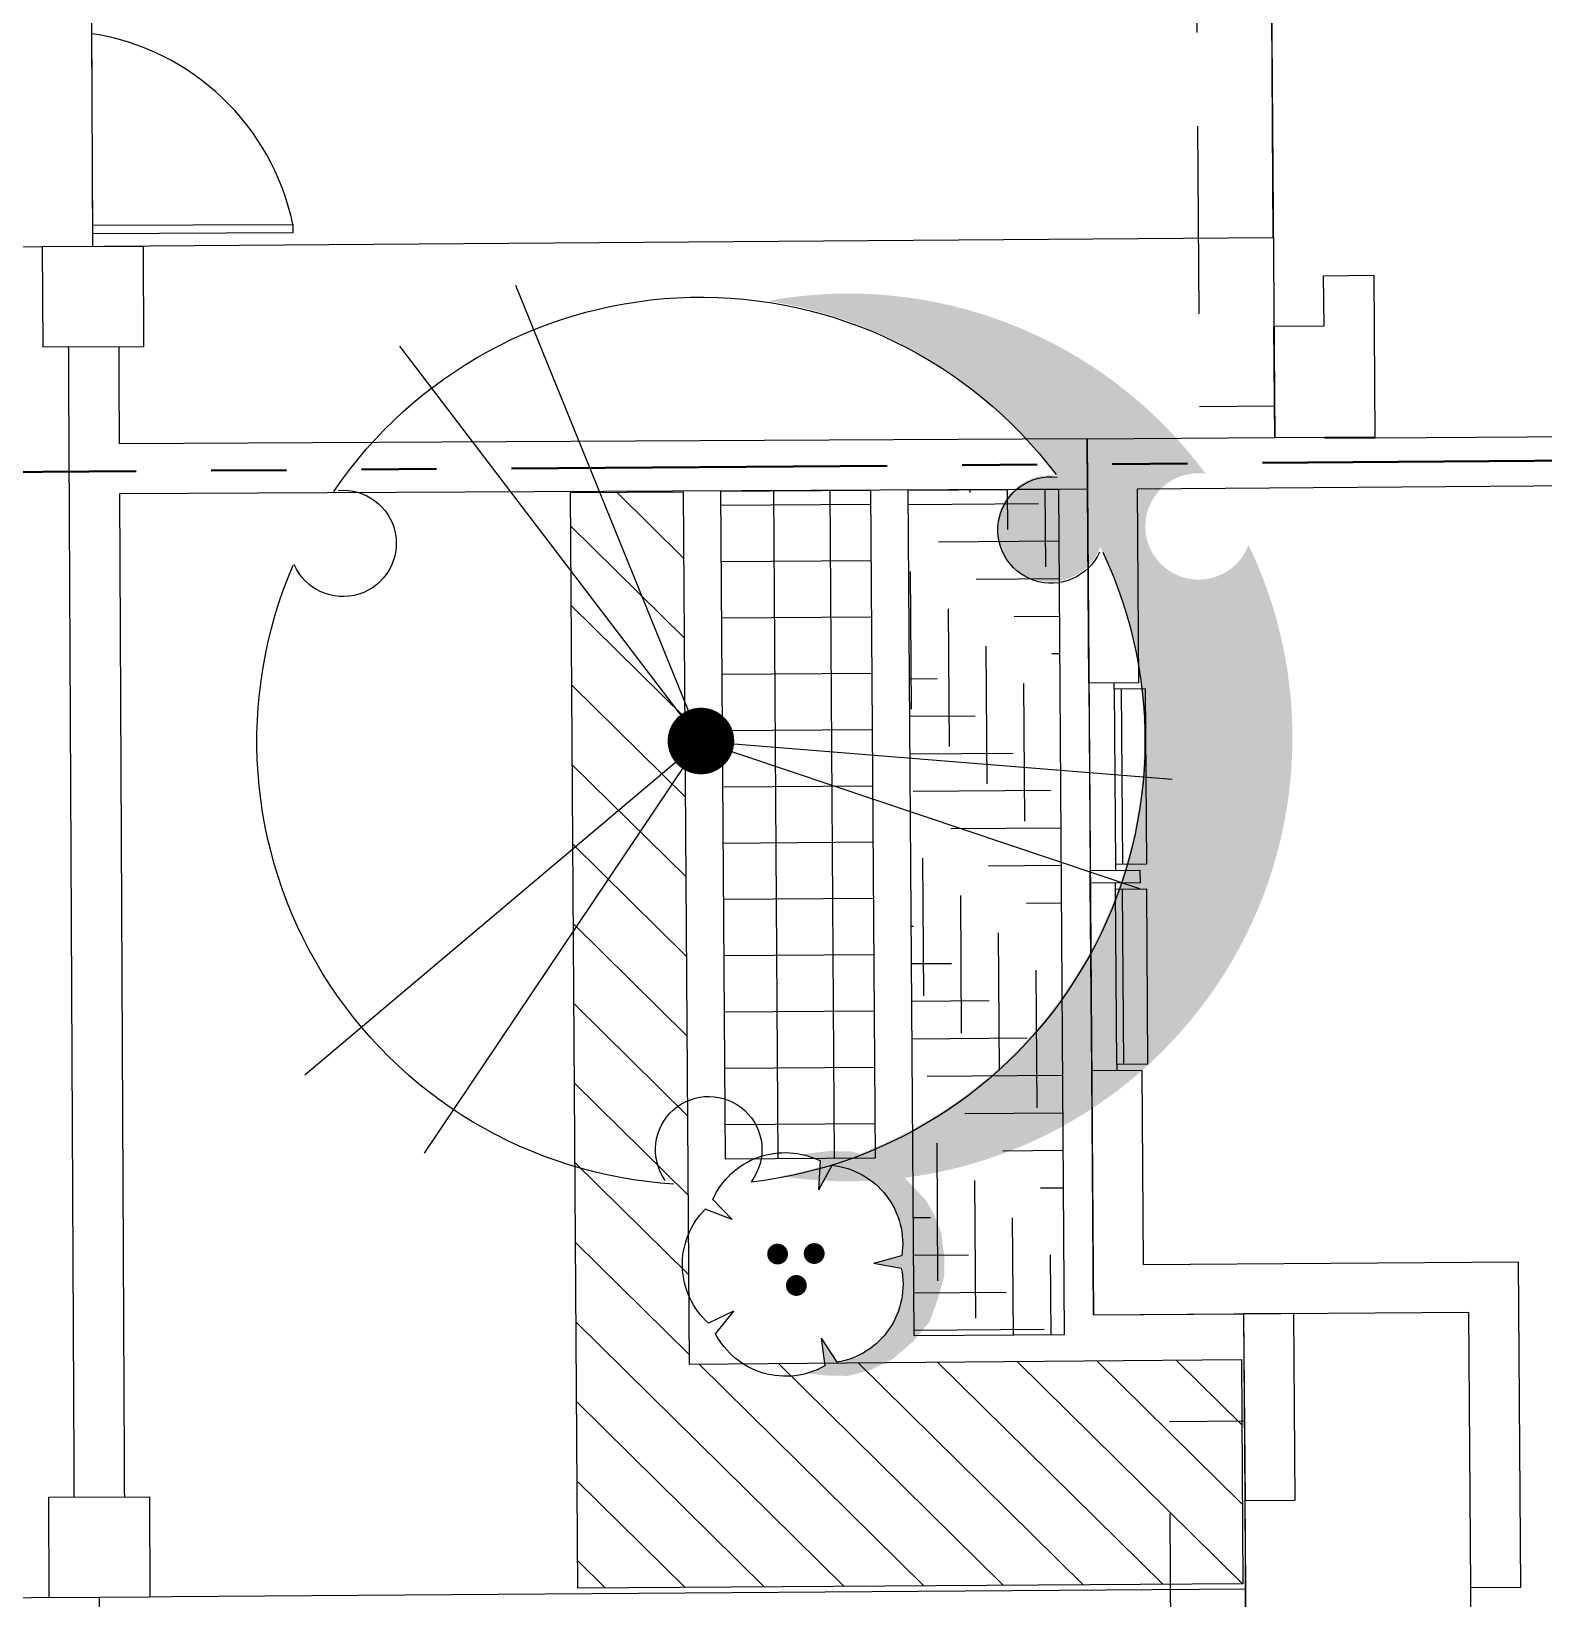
# Model space of a CAD drawing. Header units: feet. Extents: x 919634 to 928945, y 707022 to 708026.
# Drawn here: x 920118.09 to 920138.23, y 707455.09 to 707475.97 of the extents above; entities that cross this region are included whole.
import ezdxf

# ---------------------------------------------------------------- set-up
doc = ezdxf.new("R2010")
doc.units = ezdxf.units.FT
doc.header["$LTSCALE"] = 20
doc.header["$MEASUREMENT"] = 0
doc.linetypes.add('Site Plan$0$HIDDEN2', pattern=[0.1875, 0.125, -0.0625])
doc.linetypes.add('Site Plan$0$PHANTOM2', pattern=[1.25, 0.625, -0.125, 0.125, -0.125, 0.125, -0.125])
for name, color, linetype in [('-u-site-xref', 7, 'Continuous'), ('Site Plan$0$-u-site-bldg-slab', 6, 'Continuous'), ('Site Plan$0$-u-site-bldg_interior', 252, 'Continuous'), ('Site Plan$0$-u-site-fence', 4, 'Site Plan$0$FENCELINE1'), ('Site Plan$0$-u-site-wall', 4, 'Continuous'), ('Site Plan$0$SP-BLDG-ROOF ABOVE', 4, 'Site Plan$0$HIDDEN2'), ('x-RL TH7-LP Block$0$L-002', 253, 'Continuous'), ('x-RL TH7-LP Block$0$LK-SHRB-035M', 253, 'Continuous'), ('x-RL TH7-LP Block$0$LK-SHRB-TRNK', 253, 'Continuous'), ('x-RL TH7-LP Block$0$LK-TREE-013M', 253, 'Continuous'), ('x-RL TH7-LP Block$0$LK-TREE-035M', 253, 'Continuous'), ('x-RL TH7-LP Block$0$LK-TREE-050M', 253, 'Continuous'), ('x-RL TH7-LP Block$0$LK-TREE-TRNK', 253, 'Continuous'), ('x-RL TH7-LP Block$0$LP-PATT-GRND', 253, 'Continuous'), ('x-RL TH7-LP Block$0$LP-PATT-SHAR', 253, 'Continuous'), ('x-RL TH7-LP Block$0$LP-SHAR-BRDR-CONT', 253, 'Continuous'), ('x-RL TH7-LP Block$0$LP-SHRB', 253, 'Continuous'), ('x-RL TH7-LP Block$0$LP-TREE', 253, 'Continuous')]:
    doc.layers.add(name, color=color, linetype=linetype)
for name, color, linetype, lineweight in [('Site Plan$0$SP-LOT LINES', 252, 'Site Plan$0$PHANTOM2', 40), ('Site Plan$0$SP-SIDEWALK', 2, 'Continuous', 25), ('SP-BUILDING-FOOTPRINT', 1, 'Continuous', 25)]:
    doc.layers.add(name, color=color, linetype=linetype, lineweight=lineweight)
doc.layers.add('x-RL TH7-LP Block$0$LK-SHRB-SHAD', color=253, linetype='Continuous', plot=False)
doc.layers.add('x-RL TH7-LP Block$0$LK-TREE-SHAD', color=253, linetype='Continuous', plot=False)
doc.layers.get('-u-site-xref').off()
doc.linetypes.add('Site Plan$0$FENCELINE1', pattern='A,0.25,-0.1,[133,ltypeshp.shx,S=0.1,R=0,X=-0.1,Y=0],-0.1,1', length=1.45)

# ---------------------------------------------------------------- blocks, each defined once
blk = doc.blocks.new('Site Plan$0$_Details_TH7_wall')
at = {"layer": 'Site Plan$0$-u-site-fence'}
for p, q in [((-9.913004859930131, -107.4084969323532), (-9.932499398614263, -104.4085602725283)), ((-9.914087890788835, -107.2418337845136), (-9.931416367871217, -104.5752234204851)), ((-9.76682571426243, -128.4080224642468), (-9.786320252946561, -125.4080858044219))]:
    blk.add_line(p, q, dxfattribs=at)
blk.add_lwpolyline([(-7.25084930267024, -107.1099414638868), (-7.250104719595247, -107.2245223780162), (-9.914087890788835, -107.2418337845136), (-9.914832473863827, -107.1272528703843)], close=True, dxfattribs=at)
blk.add_arc((-10.42259871041247, -107.7794318359723), 3.241637188778276, 11.91898895340207, 81.28480749917904, dxfattribs=at)
at = {"layer": 'Site Plan$0$-u-site-wall'}
for p, q in [((-10.24633523146622, -107.4106630187016), (-10.12104927620385, -125.4107349505648)), ((-9.576349306269549, -107.4063092379365), (-9.55804380448535, -110.0362962071085)), ((3.332330980338156, -109.9458378488198, 1.984113628876105e-08), (-9.558043804718181, -110.036296207225, 1.984113628882971e-08)), ((3.338636452448554, -110.6158100971952, 1.984113628876101e-08), (-9.553380515659228, -110.7062799797859, 1.98411362888294e-08)), ((-9.553380515542813, -110.7062799799023), (-9.451065803645179, -125.4060333307134))]:
    blk.add_line(p, q, dxfattribs=at)
for points in [[(-10.574283153271157, -108.75282242068135), (-10.582990713883191, -107.41285071265881), (-9.243019005860658, -107.40414315204677), (-9.234311445248624, -108.74411486006932)], [(-10.456306106899621, -125.41243958472755), (-10.465013667511656, -124.072467876705), (-9.125041959489122, -124.06376031609297), (-9.116334398877088, -125.40373202411551)]]:
    blk.add_wipeout(points).dxf.layer = 'Site Plan$0$-u-site-wall'
for points in [[(-10.57428315327116, -108.7528224206814), (-10.58299071388319, -107.4128507126588), (-9.243019005860658, -107.4041431520468), (-9.234311445248624, -108.7441148600693)], [(-10.45630610689962, -125.4124395847275), (-10.46501366751166, -124.072467876705), (-9.125041959489122, -124.063760316093), (-9.116334398877088, -125.4037320241155)]]:
    blk.add_lwpolyline(points, close=True, dxfattribs=at)
blk = doc.blocks.new('Site Plan')
at = {"layer": 'Site Plan$0$-u-site-bldg-slab'}
blk.add_line((920137.2877977233, 707452.2362296112), (920137.2659000824, 707455.2361496923), dxfattribs=at)
at = {"layer": 'Site Plan$0$-u-site-bldg_interior'}
for p, q in [((920132.158978147, 707469.8659295765), (920132.1541120046, 707470.5325784833)), ((920135.3207713454, 707470.5451479384), (920140.9039559411, 707470.5859018812)), ((920132.825627054, 707469.870795719), (920176.4911304575, 707470.189528048)), ((920132.1778344489, 707467.2826650621), (920132.158978147, 707469.8659295765)), ((920132.8444833559, 707467.2875312045), (920132.825627054, 707469.870795719)), ((920132.8444833559, 707467.2875312045), (920132.1778344489, 707467.2826650621)), ((920132.1778344489, 707467.2826650621), (920132.1960824829, 707464.7827316611)), ((920132.5153316087, 707467.2017930383), (920132.514723341, 707467.2851241516)), ((920132.9284227369, 707467.204808359), (920132.5153316087, 707467.2017930383)), ((920132.5153316087, 707467.2017930383), (920132.5323631072, 707464.8685218641)), ((920132.607907793, 707467.2024687896), (920132.6249392915, 707464.8691976154)), ((920132.9284227369, 707467.204808359), (920132.9454542354, 707464.8715371848)), ((920132.9454542354, 707464.8715371848), (920132.5323631072, 707464.8685218641)), ((920132.5323631072, 707464.8685218641), (920132.532971375, 707464.7851907506)), ((920132.8627313899, 707464.7875978036), (920132.1960824829, 707464.7827316611)), ((920132.1972990185, 707464.6160694344), (920132.1960824829, 707464.7827316611)), ((920132.8639479255, 707464.6209355769), (920132.1972990185, 707464.6160694344)), ((920132.2155470527, 707462.1161360336), (920132.1972990185, 707464.6160694344)), ((920132.5347961785, 707464.5351974106), (920132.5341879106, 707464.618528524)), ((920132.8639479255, 707464.6209355769), (920132.8627313899, 707464.7875978036)), ((920132.9478873067, 707464.5382127312), (920132.5347961785, 707464.5351974106)), ((920132.551827677, 707462.2019262364), (920132.5347961785, 707464.5351974106)), ((920132.6444038613, 707462.2026019878), (920132.6273723628, 707464.535873162)), ((920132.9649188052, 707462.2049415571), (920132.9478873067, 707464.5382127312)), ((920132.8821959597, 707462.121002176), (920132.2155470527, 707462.1161360336)), ((920132.239269497, 707458.8662226122), (920132.2155470527, 707462.1161360336)), ((920132.9649188052, 707462.2049415571), (920132.551827677, 707462.2019262364)), ((920132.551827677, 707462.2019262364), (920132.5524359448, 707462.118595123)), ((920132.8821959597, 707462.121002176), (920132.9010522616, 707459.5377376617)), ((920132.9010522616, 707459.5377376617), (920137.9009190636, 707459.5742337299)), ((920137.9325489894, 707455.2410158347), (920137.9009190636, 707459.5742337299)), ((920132.239269497, 707458.8662226122), (920137.239136299, 707458.9027186804)), ((920137.2659000824, 707455.2361496923), (920137.239136299, 707458.9027186804)), ((920137.2659000824, 707455.2361496923), (920137.9325489894, 707455.2410158347))]:
    blk.add_line(p, q, dxfattribs=at)
for points in [[(920135.3098303016, 707472.0440426044), (920135.3049641591, 707472.7106915114), (920135.971613066, 707472.7155576538), (920135.9873432851, 707470.5605583952), (920135.3206943782, 707470.5556922528)], [(920135.3206943782, 707470.5556922528), (920134.6540454713, 707470.5508261104), (920134.6431813947, 707472.039176462), (920135.3098303016, 707472.0440426044)]]:
    blk.add_lwpolyline(points, dxfattribs=at)
blk.add_lwpolyline([(920134.9240754446, 707456.3972996597), (920134.905911686, 707458.8856875219), (920134.2392627791, 707458.8808213794), (920134.2574265377, 707456.3924335173)], close=True, dxfattribs=at)
at = {"layer": 'Site Plan$0$SP-BLDG-ROOF ABOVE'}
for p, q in [((920135.3206943782, 707470.5556922528), (920135.3207713454, 707470.5451479384)), ((920134.2965251649, 707451.0360228834), (920134.2574265377, 707456.3924335173))]:
    blk.add_line(p, q, dxfattribs=at)
for points in [[(920134.5963269562, 707478.4580587877), (920133.5963539927, 707478.4507595771), (920133.6509634488, 707470.9694055528), (920134.6509364124, 707470.9767047636)], [(920134.3042805793, 707449.973551188), (920133.304307219, 707449.9662519743), (920133.2496977628, 707457.447605999), (920134.2496711232, 707457.4549052126)]]:
    blk.add_lwpolyline(points, dxfattribs=at)
at = {"layer": 'Site Plan$0$SP-LOT LINES', "ltscale": 0.4}
blk.add_line((920209.4878649045, 707470.7637266881), (920115.4903690283, 707470.0776006057), dxfattribs=at)
blk.add_line((920209.4878649045, 707470.7637266881), (920115.4903690283, 707470.0776006057), dxfattribs=at)
at = {"layer": 'Site Plan$0$SP-SIDEWALK'}
for points in [[(920115.4465735117, 707476.0774729288), (920110.3516105233, 707476.6288199158), (920110.0450168009, 707473.6445276565), (920115.4684711526, 707473.0775528478), (920134.6345806648, 707473.2174541864), (920134.6126830238, 707476.2173742676)], [(920115.5998574662, 707455.0779682528), (920108.2183428708, 707455.8642260018), (920107.9117491485, 707452.8799337425), (920115.6217551071, 707452.0780481718), (920134.2879244377, 707452.2143002431), (920134.2660267967, 707455.2142203242)]]:
    blk.add_lwpolyline(points, close=True, dxfattribs=at)
at = {"layer": 'Site Plan$0$-u-site-wall', "rotation": 359.8790130252749}
blk.add_blockref('Site Plan$0$_Details_TH7_wall', (920129.0539239723, 707580.4885109304, -1.984351254235182e-08), dxfattribs=at)
blk = doc.blocks.new('x-RL TH7-LP Block$0$SHRUB-LRG-421')
at = {"layer": 'x-RL TH7-LP Block$0$LK-SHRB-SHAD'}
blk.add_hatch(color=256, dxfattribs=at).paths.add_polyline_path([(0.04890674199781841, 0.4855210793319458), (0.1251363003899257, 0.4961515451490079), (0.2279575585463363, 0.4996950395267881), (0.3307788259290732, 0.4731188634399501), (0.4300545247320002, 0.4252817499469046), (0.5240118891178724, 0.3455532274584883), (0.5966958789301486, 0.2605094662894487), (0.6303787066277664, 0.1719222222868169), (0.665834318615282, 0.05675879642525672), (0.667607102905194, -0.02474147036599916), (0.6551976405548317, -0.1345896575469361), (0.6250603722107044, -0.2178616744131325), (0.5896047602231818, -0.2834162367067066), (0.4956474050636501, -0.3861774409041772), (0.4282817496684288, -0.4393297930778495), (0.3591433099832955, -0.4800799235874322), (0.2545492675369729, -0.5101995882799528), (0.1588191280875293, -0.5137430826577329), (0.1020901507527654, -0.5084278439771097), (0.03472450458387755, -0.5013408667657373), (0.1198179567465303, -0.4729929463760598), (0.1074084943961608, -0.3471990546974375), (0.1712285904378987, -0.4570472418783744), (0.3095054605818319, -0.4109818726881684), (0.4123267187382424, -0.309992407021447), (0.4726012554264969, -0.1930572426291377), (0.4814651584233758, -0.09738301564303953), (0.4761468147799803, -0.03360019765230859), (0.3538249663399, -0.007024021565474214), (0.4796923741334638, 0.01778041021852061), (0.4779195990698923, 0.1453460461999825), (0.4247361810886048, 0.2799986593928168), (0.3644616536266909, 0.3526402046698607), (0.2598676111803684, 0.4199665112662778), (0.1747741497913893, 0.4359122215360571), (0.1091812786860658, 0.3313792672636495), (0.1251363003899257, 0.4554014146394252), (0.0666345479915833, 0.4784340963484794)])
at = {"layer": 'x-RL TH7-LP Block$0$LK-SHRB-035M'}
for p, q in [((0.1070605847806689, 0.3273411572877905), (0.1226090518030247, 0.4520215615394463)), ((0.1070605847806689, 0.3273411572877905), (0.1765469323739666, 0.4376839616435433)), ((-0.2847589954806651, 0.2000312582911725), (-0.3682287763061147, 0.3002145037162407)), ((-0.2847589954806651, 0.2000312582911725), (-0.3985323658521303, 0.2533470929504844)), ((0.3492184028398952, -0.005960485389671533), (0.4726012543041307, 0.01778040750961551)), ((0.3492184028398952, -0.005960485389671533), (0.4756331082320884, -0.0379481273089084)), ((-0.2847589954806651, -0.2119522290705191), (-0.4058325046575888, -0.2603783826503054)), ((-0.2847589954806651, -0.2119522290705191), (-0.3706232724072152, -0.3036816353641498)), ((0.1070605847806689, -0.3392621280671371), (0.1677669135920894, -0.4492698535837576)), ((0.1070605847806689, -0.3392621280671371), (0.1157028217975551, -0.4693743823489385))]:
    blk.add_line(p, q, dxfattribs=at)
for centre, start, end in [((-0.05022857247180212, 0.1414409158475465), 60.90413336494095, 153.4676079125364), ((0.1238117442153808, 0.08618405869442114), 348.9041333649409, 81.46760791253651), ((-0.1565623821000059, -0.00700595351980482), 132.904133364941, 225.4676079125363), ((0.1250407657126544, -0.09641342650505891), 276.9041333649411, 9.467607912536403), ((-0.04823997391631707, -0.1540080214654722), 204.904133364941, 297.4676079125363)]:
    blk.add_arc(centre, 0.3554337938960817, start, end, dxfattribs=at)
at = {"layer": 'x-RL TH7-LP Block$0$LK-SHRB-TRNK', "const_width": 0.04687499999999999}
for points in [[(-0.02397241328819177, 0.08914721400351056, 1), (0.02290258671183665, 0.08914721400351056, 1)], [(-0.1062937164925586, -0.0534374656917862, 1), (-0.05941871649256569, -0.0534374656917862, 1)], [(0.05834888991621057, -0.0534374656917862, 1), (0.1052238899162035, -0.0534374656917862, 1)]]:
    blk.add_lwpolyline(points, format="xyb", close=True, dxfattribs=at)
blk = doc.blocks.new('x-RL TH7-LP Block$0$TREE-DCID-003')
at = {"layer": 'x-RL TH7-LP Block$0$LK-TREE-SHAD'}
h = blk.add_hatch(color=256, dxfattribs=at)
edge = h.paths.add_edge_path()
edge.add_arc((0.3968856378834573, -0.2333818509402761), 0.05995317584729266, 21.15480853028251, 278.3748018779562)
edge.add_arc((-0.0008743671144202381, -0.001552788357258805), 0.4999999999999888, 279.61343828940755, 324.3885214776163, ccw=False)
edge.add_arc((0.1661256328855529, -0.001552788357258805), 0.4999999999999947, 260.3865617105924, 324.3885214776188)
edge.add_arc((0.5638856378834589, -0.233381850940269), 0.05995317584729203, 21.154808530276114, 278.3748018779562, ccw=False)
edge.add_arc((0.1661256328855529, -0.001552788357258805), 0.5000000000000079, 335.1410889306152, 454.3497853199299)
edge.add_arc((0.1661256328855529, -0.001552788357166435), 0.4999999999999096, 94.34978531993075, 99.61343828940916)
edge.add_arc((-0.0008743671144202381, -0.001552788357258805), 0.4999999999999982, -24.85891106938658, 80.38656171059262, ccw=False)
at = {"layer": 'x-RL TH7-LP Block$0$LK-TREE-013M'}
for q in [(-0.3183592836868456, 0.4595258906471003), (0.4913712824952938, 0.1734434279094685), (-0.3322606496014089, -0.4496665374920354)]:
    blk.add_line((-2.842170943040401e-14, -7.105427357601002e-15), q, dxfattribs=at)
at = {"layer": 'x-RL TH7-LP Block$0$LK-TREE-035M'}
for p, q in [((-2.842170943040401e-14, -7.105427357601002e-15), (-0.4515903841247564, 0.3696693285288433)), ((-2.842170943040401e-14, 0), (0.5297686363884111, 0.0506648332027595)), ((-2.842170943040401e-14, 0), (-0.2008581083670151, -0.5160614421430196))]:
    blk.add_line(p, q, dxfattribs=at)
at = {"layer": 'x-RL TH7-LP Block$0$LK-TREE-050M'}
for centre, radius, start, end in [((-2.842170943040401e-14, 0), 0.5, 94.34978531992998, 204.1974789143562), ((0.001889855033454069, 0.4603848002291073), 0.05995317584729301, 145.5617106720361, 37.37413056032761), ((-2.842170943040401e-14, 0), 0.5, 335.6607324966501, 84.36192919374905), ((-0.3996498600313885, -0.2285557376460972), 0.05995317584729301, 265.5617106720361, 157.3741305603282), ((0.3977600049978776, -0.2318290625830173), 0.05995317584729301, 25.56171067203578, 277.374130560328), ((-2.842170943040401e-14, 0), 0.5, 215.0580211348241, 323.9795308206069)]:
    blk.add_arc(centre, radius, start, end, dxfattribs=at)
at = {"layer": 'x-RL TH7-LP Block$0$LK-TREE-TRNK', "const_width": 0.0375}
blk.add_lwpolyline([(-0.01875000000001137, 0, 1), (0.01874999999998295, 0, 1)], format="xyb", close=True, dxfattribs=at)
blk = doc.blocks.new('x-RL TH7-LP Block', base_point=(1241.699483058532, 168.1706843559634))
at = {"layer": 'x-RL TH7-LP Block$0$LP-PATT-GRND'}
h = blk.add_hatch(dxfattribs=at)
h.set_pattern_fill('ANSI31', color=256, scale=6)
h.set_pattern_definition([(45, (922115.3144088449, 708877.3474265437), (-0.5303300858899107, 0.5303300858899107), [])])
h.paths.add_polyline_path([(1352.36611789465, 177.9326006890042), (1352.36611789465, 179.4326006890042), (1363.989476311603, 179.4326006890042), (1363.97803202772, 186.7895488566719), (1366.963082639268, 186.7895488566719), (1366.963082639268, 177.9326006890042)])
at = {"layer": 'x-RL TH7-LP Block$0$LP-PATT-SHAR'}
h = blk.add_hatch(dxfattribs=at)
h.set_pattern_fill('LAFX-A220-HBDASH', color=256, scale=11, angle=90, pattern_type=2)
h.set_pattern_definition([(90, (1356.47659789465, 190.2949606890042), (-11, 6.735557395310443e-16), [1.83337, -9.166666666663]), (90, (1355.976647894649, 189.7949006890042), (-11, 6.735557395310443e-16), [1.83337, -9.166666666663]), (90, (1355.47658789465, 189.2949506890042), (-11, 6.735557395310443e-16), [1.83337, -9.166666666663]), (90, (1354.976637894649, 188.7948906890042), (-11, 6.735557395310443e-16), [1.83337, -9.166666666663]), (90, (1354.47657789465, 188.2949406890042), (-11, 6.735557395310443e-16), [1.83337, -9.166666666663]), (90, (1354.093007894649, 191.5950506890042), (-11, 6.735557395310443e-16), [1.83337, -9.166666666663]), (90, (1353.976627894649, 187.7948806890042), (-11, 6.735557395310443e-16), [1.83337, -9.166666666663]), (90, (1353.59305789465, 191.0951006890042), (-11, 6.735557395310443e-16), [1.83337, -9.166666666663]), (90, (1353.476567894649, 187.2949306890042), (-11, 6.735557395310443e-16), [1.83337, -9.166666666663]), (90, (1353.09300889465, 190.5950406890042), (-11, 6.735557395310443e-16), [1.83337, -9.166666666663]), (90, (1352.97659589465, 186.7948706890042), (-11, 6.735557395310443e-16), [1.83337, -9.166666666663]), (90, (1352.59301489465, 190.0950906890042), (-11, 6.735557395310443e-16), [1.83337, -9.166666666663]), (90, (1352.47660189465, 186.2949206890042), (-11, 6.735557395310443e-16), [1.83337, -9.166666666663]), (90, (1352.093009894649, 189.5950306890042), (-11, 6.735557395310443e-16), [1.83337, -9.166666666663]), (90, (1351.976596894649, 185.7949706890042), (-11, 6.735557395310443e-16), [1.83337, -9.166666666663]), (90, (1351.79728589465, 192.9326506890042), (-11, 6.735557395310443e-16), [1.83337, -9.166666666663]), (90, (1351.593015894649, 189.0950806890042), (-11, 6.735557395310443e-16), [1.83337, -9.166666666663]), (90, (1351.47659189465, 185.2949106890042), (-11, 6.735557395310443e-16), [1.83337, -9.166666666663]), (90, (1351.29729189465, 192.4325906890042), (-11, 6.735557395310443e-16), [1.83337, -9.166666666663]), (90, (1351.092977894649, 188.5950206890042), (-11, 6.735557395310443e-16), [1.83337, -9.166666666663]), (90, (1350.97659789465, 184.7949606890042), (-11, 6.735557395310443e-16), [1.83337, -9.166666666663]), (90, (1350.79729789465, 191.9326406890042), (-11, 6.735557395310443e-16), [1.83337, -9.166666666663]), (90, (1350.59302789465, 188.0950706890042), (-11, 6.735557395310443e-16), [1.83337, -9.166666666663]), (90, (1350.476647894649, 184.2949006890042), (-11, 6.735557395310443e-16), [1.83337, -9.166666666663]), (90, (1350.297237894649, 191.4325806890042), (-11, 6.735557395310443e-16), [1.83337, -9.166666666663]), (90, (1350.09296789465, 187.5950106890042), (-11, 6.735557395310443e-16), [1.83337, -9.166666666663]), (90, (1349.97658789465, 183.7949506890042), (-11, 6.735557395310443e-16), [1.83337, -9.166666666663]), (90, (1349.79728789465, 190.9326306890042), (-11, 6.735557395310443e-16), [1.83337, -9.166666666663]), (90, (1349.59301789465, 187.0950606890042), (-11, 6.735557395310443e-16), [1.83337, -9.166666666663]), (90, (1349.476637894649, 183.2949236890042), (-11, 6.735557395310443e-16), [1.83337, -9.166666666663]), (90, (1349.297337894649, 190.4325706890042), (-11, 6.735557395310443e-16), [1.83337, -9.166666666663]), (90, (1349.09295789465, 186.5951106890042), (-11, 6.735557395310443e-16), [1.83337, -9.166666666663]), (90, (1348.97657789465, 182.7949186890042), (-11, 6.735557395310443e-16), [1.83337, -9.166666666663]), (90, (1348.79727789465, 189.9326206890042), (-11, 6.735557395310443e-16), [1.83337, -9.166666666663]), (90, (1348.593007894649, 186.0950506890042), (-11, 6.735557395310443e-16), [1.83337, -9.166666666663]), (90, (1348.476627894649, 182.2949246890042), (-11, 6.735557395310443e-16), [1.83337, -9.166666666663]), (90, (1348.297327894649, 189.4325606890042), (-11, 6.735557395310443e-16), [1.83337, -9.166666666663]), (90, (1348.09305789465, 185.5951006890042), (-11, 6.735557395310443e-16), [1.83337, -9.166666666663]), (90, (1347.976567894649, 181.7949196890042), (-11, 6.735557395310443e-16), [1.83337, -9.166666666663]), (90, (1347.797267894649, 188.9326106890042), (-11, 6.735557395310443e-16), [1.83337, -9.166666666663]), (90, (1347.592997894649, 185.0950406890042), (-11, 6.735557395310443e-16), [1.83337, -9.166666666663]), (90, (1347.47661789465, 181.2948706890042), (-11, 6.735557395310443e-16), [1.83337, -9.166666666663]), (90, (1347.297317894649, 188.4325506890042), (-11, 6.735557395310443e-16), [1.83337, -9.166666666663]), (90, (1347.09304789465, 184.5950906890042), (-11, 6.735557395310443e-16), [1.83337, -9.166666666663]), (90, (1346.976557894649, 180.7949206890042), (-11, 6.735557395310443e-16), [1.83337, -9.166666666663]), (90, (1346.797257894649, 187.9326006890042), (-11, 6.735557395310443e-16), [1.83337, -9.166666666663]), (90, (1346.592987894649, 184.0950306890042), (-11, 6.735557395310443e-16), [1.83337, -9.166666666663]), (90, (1346.47660789465, 180.2949706890042), (-11, 6.735557395310443e-16), [1.83337, -9.166666666663]), (90, (1346.29730789465, 187.4326506890042), (-11, 6.735557395310443e-16), [1.83337, -9.166666666663]), (90, (1346.09303789465, 183.5950806890042), (-11, 6.735557395310443e-16), [1.83337, -9.166666666663]), (90, (1346.04540789465, 179.7949106890042), (-11, 6.735557395310443e-16), [1.83337, -9.166666666663]), (90, (1345.797247894649, 186.9325906890042), (-11, 6.735557395310443e-16), [1.83337, -9.166666666663]), (90, (1345.592977894649, 183.0950646890042), (-11, 6.735557395310443e-16), [1.83337, -9.166666666663]), (90, (1345.29729789465, 186.4326406890042), (-11, 6.735557395310443e-16), [1.83337, -9.166666666663]), (90, (1345.09302789465, 182.5950596890042), (-11, 6.735557395310443e-16), [1.83337, -9.166666666663]), (90, (1344.797237894649, 185.9325806890042), (-11, 6.735557395310443e-16), [1.83337, -9.166666666663]), (90, (1344.59296789465, 182.0950546890042), (-11, 6.735557395310443e-16), [1.83337, -9.166666666663]), (90, (1344.29728789465, 185.4326306890042), (-11, 6.735557395310443e-16), [1.83337, -9.166666666663]), (90, (1344.09301789465, 181.5950606890042), (-11, 6.735557395310443e-16), [1.83337, -9.166666666663]), (90, (1343.797337894649, 184.9325706890042), (-11, 6.735557395310443e-16), [1.83337, -9.166666666663]), (90, (1343.661817894649, 181.0951106890042), (-11, 6.735557395310443e-16), [1.83337, -9.166666666663]), (90, (1343.29727789465, 184.4326206890042), (-11, 6.735557395310443e-16), [1.83337, -9.166666666663]), (90, (1342.797327894649, 183.9325606890042), (-11, 6.735557395310443e-16), [1.83337, -9.166666666663]), (90, (1342.297267894649, 183.4325996890042), (-11, 6.735557395310443e-16), [1.83337, -9.166666666663]), (90, (1341.797317894649, 182.9326056890042), (-11, 6.735557395310443e-16), [1.83337, -9.166666666663]), (90, (1341.36611789465, 182.4326006890042), (-11, 6.735557395310443e-16), [1.83337, -9.166666666663]), (180, (1353.86607789465, 193.1407706890042), (-1.347111479062089e-15, -11), [1.83337, -9.166666666663]), (180, (1353.366116894649, 192.6408206890042), (-1.347111479062089e-15, -11), [1.83337, -9.166666666663]), (180, (1352.86612289465, 192.1407606890042), (-1.347111479062089e-15, -11), [1.83337, -9.166666666663]), (180, (1356.161887894649, 191.8032806890042), (-1.347111479062089e-15, -11), [1.83337, -9.166666666663]), (180, (1352.36611789465, 191.6408106890042), (-1.347111479062089e-15, -11), [1.83337, -9.166666666663]), (180, (1355.66182789465, 191.3032206890042), (-1.347111479062089e-15, -11), [1.83337, -9.166666666663]), (180, (1351.866112894649, 191.1407506890042), (-1.347111479062089e-15, -11), [1.83337, -9.166666666663]), (180, (1355.161877894649, 190.8032706890042), (-1.347111479062089e-15, -11), [1.83337, -9.166666666663]), (180, (1351.36611889465, 190.6408006890042), (-1.347111479062089e-15, -11), [1.83337, -9.166666666663]), (180, (1358.54547789465, 190.5030806890042), (-1.347111479062089e-15, -11), [1.83337, -9.166666666663]), (180, (1354.661817894649, 190.3032106890042), (-1.347111479062089e-15, -11), [1.83337, -9.166666666663]), (180, (1350.866157894649, 190.1407406890042), (-1.347111479062089e-15, -11), [1.83337, -9.166666666663]), (180, (1358.04541789465, 190.0031306890042), (-1.347111479062089e-15, -11), [1.83337, -9.166666666663]), (180, (1354.16186789465, 189.8032606890042), (-1.347111479062089e-15, -11), [1.83337, -9.166666666663]), (180, (1350.36609789465, 189.6407906890042), (-1.347111479062089e-15, -11), [1.83337, -9.166666666663]), (180, (1357.545467894649, 189.5030706890042), (-1.347111479062089e-15, -11), [1.83337, -9.166666666663]), (180, (1353.661807894649, 189.3032006890042), (-1.347111479062089e-15, -11), [1.83337, -9.166666666663]), (180, (1349.866147894649, 189.1407306890042), (-1.347111479062089e-15, -11), [1.83337, -9.166666666663]), (180, (1357.04540789465, 189.0031206890042), (-1.347111479062089e-15, -11), [1.83337, -9.166666666663]), (180, (1353.16183589465, 188.8032506890042), (-1.347111479062089e-15, -11), [1.83337, -9.166666666663]), (180, (1349.36608789465, 188.6407806890042), (-1.347111479062089e-15, -11), [1.83337, -9.166666666663]), (180, (1356.545457894649, 188.5030606890042), (-1.347111479062089e-15, -11), [1.83337, -9.166666666663]), (180, (1352.66184189465, 188.3031906890042), (-1.347111479062089e-15, -11), [1.83337, -9.166666666663]), (180, (1348.866137894649, 188.1408306890042), (-1.347111479062089e-15, -11), [1.83337, -9.166666666663]), (180, (1356.04539789465, 188.0031106890042), (-1.347111479062089e-15, -11), [1.83337, -9.166666666663]), (180, (1352.161836894649, 187.8032406890042), (-1.347111479062089e-15, -11), [1.83337, -9.166666666663]), (180, (1348.36607789465, 187.6407706890042), (-1.347111479062089e-15, -11), [1.83337, -9.166666666663]), (180, (1355.545447894649, 187.5030506890042), (-1.347111479062089e-15, -11), [1.83337, -9.166666666663]), (180, (1351.661842894649, 187.3032906890042), (-1.347111479062089e-15, -11), [1.83337, -9.166666666663]), (180, (1347.866127894649, 187.1408206890042), (-1.347111479062089e-15, -11), [1.83337, -9.166666666663]), (180, (1355.04538789465, 187.0031006890042), (-1.347111479062089e-15, -11), [1.83337, -9.166666666663]), (180, (1351.16183789465, 186.8032306890042), (-1.347111479062089e-15, -11), [1.83337, -9.166666666663]), (180, (1347.366067894649, 186.6407606890042), (-1.347111479062089e-15, -11), [1.83337, -9.166666666663]), (180, (1354.545437894649, 186.5031506890042), (-1.347111479062089e-15, -11), [1.83337, -9.166666666663]), (180, (1350.661887894649, 186.3032806890042), (-1.347111479062089e-15, -11), [1.83337, -9.166666666663]), (180, (1346.86611789465, 186.1408106890042), (-1.347111479062089e-15, -11), [1.83337, -9.166666666663]), (180, (1354.04537789465, 186.0030906890042), (-1.347111479062089e-15, -11), [1.83337, -9.166666666663]), (180, (1350.16182789465, 185.8032206890042), (-1.347111479062089e-15, -11), [1.83337, -9.166666666663]), (180, (1346.36616789465, 185.6407506890042), (-1.347111479062089e-15, -11), [1.83337, -9.166666666663]), (180, (1353.545427894649, 185.5031406890042), (-1.347111479062089e-15, -11), [1.83337, -9.166666666663]), (180, (1349.661877894649, 185.3032706890042), (-1.347111479062089e-15, -11), [1.83337, -9.166666666663]), (180, (1345.86610789465, 185.1408006890042), (-1.347111479062089e-15, -11), [1.83337, -9.166666666663]), (180, (1353.04542289465, 185.0030806890042), (-1.347111479062089e-15, -11), [1.83337, -9.166666666663]), (180, (1349.161817894649, 184.8032106890042), (-1.347111479062089e-15, -11), [1.83337, -9.166666666663]), (180, (1345.366157894649, 184.6407406890042), (-1.347111479062089e-15, -11), [1.83337, -9.166666666663]), (180, (1352.54542889465, 184.5031306890042), (-1.347111479062089e-15, -11), [1.83337, -9.166666666663]), (180, (1348.66186789465, 184.3032606890042), (-1.347111479062089e-15, -11), [1.83337, -9.166666666663]), (180, (1344.86609789465, 184.1407906890042), (-1.347111479062089e-15, -11), [1.83337, -9.166666666663]), (180, (1352.04542389465, 184.0030706890042), (-1.347111479062089e-15, -11), [1.83337, -9.166666666663]), (180, (1348.161807894649, 183.8032006890042), (-1.347111479062089e-15, -11), [1.83337, -9.166666666663]), (180, (1344.366147894649, 183.6407306890042), (-1.347111479062089e-15, -11), [1.83337, -9.166666666663]), (180, (1351.545429894649, 183.5030986890042), (-1.347111479062089e-15, -11), [1.83337, -9.166666666663]), (180, (1347.66185789465, 183.3032396890042), (-1.347111479062089e-15, -11), [1.83337, -9.166666666663]), (180, (1343.86608789465, 183.1407806890042), (-1.347111479062089e-15, -11), [1.83337, -9.166666666663]), (180, (1351.045457894649, 183.0031046890042), (-1.347111479062089e-15, -11), [1.83337, -9.166666666663]), (180, (1347.161797894649, 182.8032346890042), (-1.347111479062089e-15, -11), [1.83337, -9.166666666663]), (180, (1343.43499789465, 182.6407756890042), (-1.347111479062089e-15, -11), [1.83337, -9.166666666663]), (180, (1350.54539789465, 182.5030996890042), (-1.347111479062089e-15, -11), [1.83337, -9.166666666663]), (180, (1346.66184789465, 182.3032406890042), (-1.347111479062089e-15, -11), [1.83337, -9.166666666663]), (180, (1350.045447894649, 182.0030946890042), (-1.347111479062089e-15, -11), [1.83337, -9.166666666663]), (180, (1346.161787894649, 181.8032356890042), (-1.347111479062089e-15, -11), [1.83337, -9.166666666663]), (180, (1349.54538789465, 181.5031006890042), (-1.347111479062089e-15, -11), [1.83337, -9.166666666663]), (180, (1345.730697894649, 181.3032306890042), (-1.347111479062089e-15, -11), [1.83337, -9.166666666663]), (180, (1349.045437894649, 181.0031506890042), (-1.347111479062089e-15, -11), [1.83337, -9.166666666663]), (180, (1348.54537789465, 180.5030906890042), (-1.347111479062089e-15, -11), [1.83337, -9.166666666663]), (180, (1348.11428789465, 180.0031406890042), (-1.347111479062089e-15, -11), [1.83337, -9.166666666663])])
h.paths.add_polyline_path([(1363.629755811533, 182.4326006890042), (1352.36611789465, 182.4326006890042), (1352.36611789465, 184.4326006865595), (1363.629755811533, 184.4326006865595)])
h = blk.add_hatch(dxfattribs=at)
h.set_pattern_fill('ANSI37', color=256, scale=6, angle=45)
h.set_pattern_definition([(90, (922118.9625385818, 708828.6941068189), (-0.7500000000000001, 0), []), (180, (922118.9625385818, 708828.6941068189), (-5.551115123125783e-17, -0.75), [])])
h.paths.add_polyline_path([(1361.256662232685, 181.9326006890042), (1352.36611789465, 181.9326006890042), (1352.36611789465, 179.9326006891206), (1361.256662232568, 179.9326006891206)])
at = {"layer": 'x-RL TH7-LP Block$0$L-002'}
blk.add_lwpolyline([(1352.36611789465, 177.9326006890042), (1352.36611789465, 179.4326006890042), (1363.989476311603, 179.4326006890042), (1363.97803202772, 186.7895488566719), (1366.963082639268, 186.7895488566719), (1366.963082639268, 177.9326006890042)], close=True, dxfattribs=at)
at = {"layer": 'x-RL TH7-LP Block$0$LP-SHAR-BRDR-CONT'}
for points in [[(1363.629755811533, 182.4326006890042), (1352.36611789465, 182.4326006890042), (1352.36611789465, 184.4326006865595), (1363.629755811533, 184.4326006865595)], [(1361.256662232685, 181.9326006890042), (1352.36611789465, 181.9326006890042), (1352.36611789465, 179.9326006891206), (1361.256662232568, 179.9326006891206)]]:
    blk.add_lwpolyline(points, close=True, dxfattribs=at)
at = {"layer": 'x-RL TH7-LP Block$0$LP-SHRB', "xscale": -2.960220199269132, "yscale": 2.960220199269132, "zscale": 2.960220199269134, "rotation": 270.4580323860677}
blk.add_blockref('x-RL TH7-LP Block$0$SHRUB-LRG-421', (1362.685037645744, 180.8689330461202, -0.0008547103314411143), dxfattribs=at)
at = {"layer": 'x-RL TH7-LP Block$0$LP-TREE', "xscale": -11.8270734553083, "yscale": 11.8270734553083, "zscale": 11.82707345530831, "rotation": 270.4580323860677}
blk.add_blockref('x-RL TH7-LP Block$0$TREE-DCID-003', (1355.687515953439, 179.6481108901789), dxfattribs=at)

msp = doc.modelspace()

# ---------------------------------------------------------------- block references
at = {"layer": '-u-site-xref'}
msp.add_blockref('Site Plan', (0, 0), dxfattribs=at)

# ---------------------------------------------------------------- next in the draw order: linework, layer by layer
at = {"layer": 'SP-BUILDING-FOOTPRINT'}
msp.add_lwpolyline([(920131.9983174709, 707491.8758879633), (920132.0932842196, 707478.8656894051), (920134.593218691, 707478.8839374471), (920134.6540454683, 707470.550826518), (920132.1541120046, 707470.5325784833), (920132.2392694971, 707458.8662226122), (920134.2392627791, 707458.8808213794), (920134.3146879869, 707448.5477633221), (920132.3147577455, 707448.5309072778), (920132.4096315294, 707435.5334468556), (920128.4097380716, 707435.5042499979), (920128.4802969027, 707425.8378729257), (920134.4801372992, 707425.8816361325), (920134.4801372992, 707425.8816361325), (920166.6459465899, 707426.116491655), (920166.5632226368, 707437.4494589223), (920186.8126831849, 707437.5972679985), (920186.7348444747, 707448.2636506523), (920197.5678899369, 707448.3427898302), (920197.485098191, 707459.675820756), (920177.2356376433, 707459.5280116796), (920177.0750549488, 707481.5274248295), (920197.3245154965, 707481.6752339058), (920197.2417906055, 707493.0083296777)], dxfattribs=at)

# ---------------------------------------------------------------- next in the draw order: block references
at = {"layer": '-u-site-xref', "rotation": 270.3936340929644}
msp.add_blockref('x-RL TH7-LP Block', (920114.7513192896, 707580.4182631875), dxfattribs=at)

doc.saveas('drawing.dxf')
